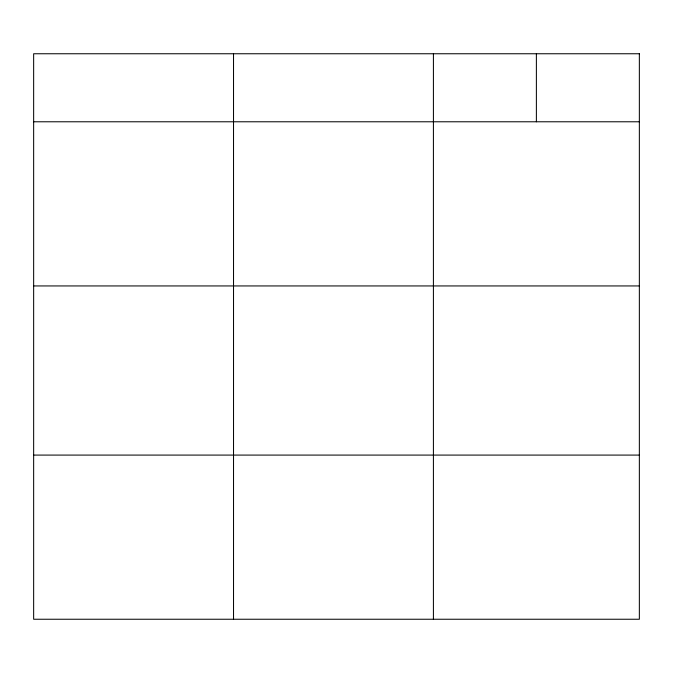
<?xml version="1.0" encoding="UTF-8"?>
<svg xmlns="http://www.w3.org/2000/svg" width="673" height="673" viewBox="0 0 673 673"><rect width="100%" height="100%" fill="white"/><g stroke="black" fill="none" stroke-linecap="round" stroke-linejoin="round"><path stroke-width="1.01" d="M33.65 121.779L639.35 121.779M33.65 285.941L639.35 285.941M33.65 455.083L639.35 455.083M536.381 53.756L536.381 121.779M433.412 53.756L433.412 619.244M233.531 53.756L233.531 619.244M639.35 53.756L33.65 53.756L33.65 619.244L639.35 619.244L639.35 53.756"/></g></svg>
